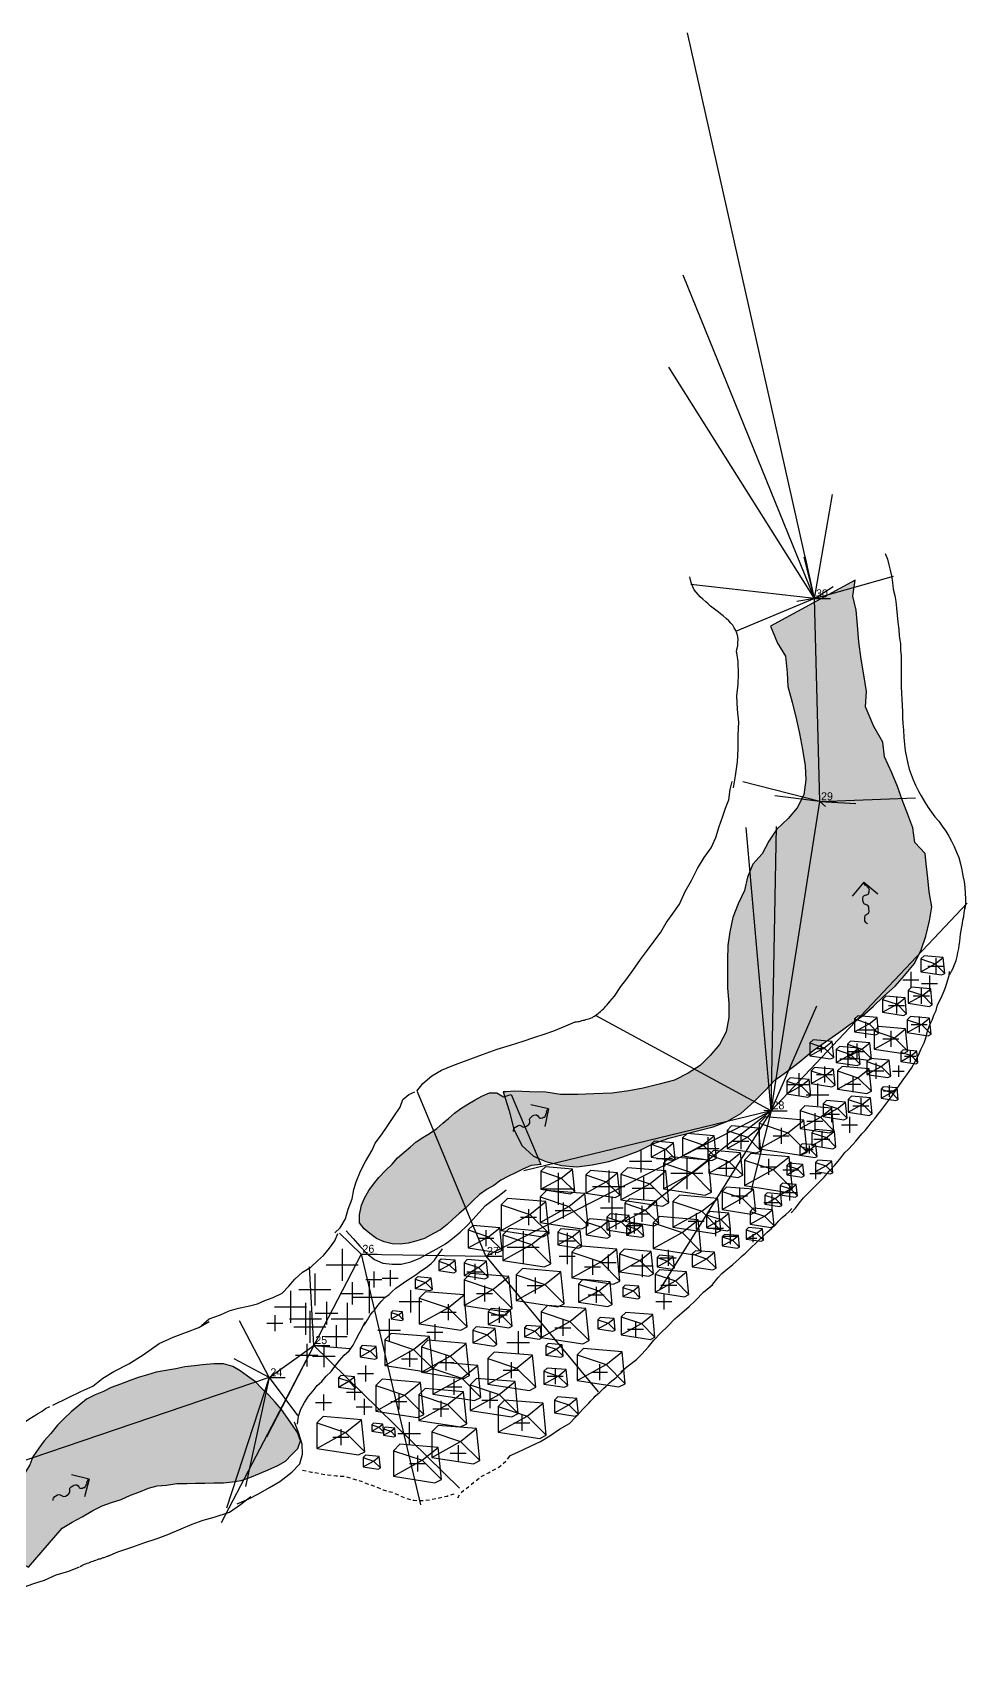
# Model space of a CAD drawing. Header units: millimetres. Extents: x -176 to 102, y -58 to 61.
# Drawn here: x 66.6 to 101.7, y -0.9 to 60.5 of the extents above; entities that cross this region are included whole.
import ezdxf

# ---------------------------------------------------------------- set-up
doc = ezdxf.new("R2010")
doc.units = ezdxf.units.MM
doc.header["$LTSCALE"] = 0.2
for name, pattern in [('A_water', [0]), ('L_WALL', [0]), ('L_WALL-PRESUMED', [1, 0.7, -0.3])]:
    doc.linetypes.add(name, pattern=pattern)
for name, color, linetype in [('LEG', 1, 'Continuous'), ('SCRAP_0', 7, 'Continuous'), ('SPLAY', 2, 'Continuous'), ('STATION', 3, 'Continuous')]:
    doc.layers.add(name, color=color, linetype=linetype)
doc.styles.add('DejaVu', font='Sans Serif.ttf')
doc.linetypes.add('L_PIT', pattern='A,0.5,["|",DejaVu,S=0.65,R=0,X=-1,Y=0.2],0.5', length=1)

# ---------------------------------------------------------------- blocks, each defined once
blk = doc.blocks.new('B_ice')
at = {"color": 7}
for p, q in [((-0.25, 0), (0.25, 0)), ((0, 0.25), (0, -0.25))]:
    blk.add_line(p, q, dxfattribs=at)
blk = doc.blocks.new('B_water-flow')
at = {"color": 150}
for q in [(-0.2, 0.3), (0.2, 0.3)]:
    blk.add_line((0, 0.5), q, dxfattribs=at)
for points in [[(0, 0.15), (-0.02, 0.16), (-0.03, 0.17), (-0.04, 0.2), (-0.04, 0.23), (-0.04, 0.25), (-0.03, 0.28), (-0.02, 0.29), (0, 0.3)], [(0.08, 0.38), (0.07, 0.39), (0.06, 0.41), (0.05, 0.42), (0.04, 0.44), (0.02, 0.45), (0.01, 0.47), (0, 0.48), (0, 0.5)], [(0, 0.3), (0.02, 0.3), (0.03, 0.3), (0.05, 0.31), (0.06, 0.32), (0.06, 0.33), (0.07, 0.34), (0.07, 0.36), (0.08, 0.38)], [(0, -0.15), (-0.02, -0.14), (-0.03, -0.13), (-0.04, -0.1), (-0.04, -0.08), (-0.04, -0.05), (-0.03, -0.02), (-0.02, -0.01), (0, 0)], [(0, 0), (0.02, 0.01), (0.03, 0.02), (0.04, 0.05), (0.04, 0.08), (0.04, 0.1), (0.03, 0.13), (0.02, 0.14), (0, 0.15)]]:
    blk.add_lwpolyline(points, dxfattribs=at)
blk = doc.blocks.new('B_blocks')
at = {"color": 30}
for p, q in [((-0.25, 0.3), (-0.35, 0.2)), ((0.35, 0.25), (-0.25, 0.3)), ((-0.35, 0.2), (-0.35, -0.2)), ((-0.35, 0.2), (0.1, 0.05)), ((-0.35, -0.2), (0.1, 0.05)), ((0.1, 0.05), (0.35, 0.25)), ((0.1, 0.05), (0.4, -0.25)), ((0.4, -0.25), (0.35, 0.25)), ((-0.35, -0.2), (0.3, -0.3)), ((0.3, -0.3), (0.4, -0.25))]:
    blk.add_line(p, q, dxfattribs=at)

msp = doc.modelspace()

# ---------------------------------------------------------------- hatches: boundary and pattern name
at = {"layer": 'SCRAP_0', "linetype": 'A_water'}
for points in [[(84.27, 20.82), (84.49, 20.11), (84.66, 19.42), (84.97, 18.81), (85.4, 18.41), (85.87, 18.2), (86.47, 18.06), (87.03, 18), (87.6, 18.08), (88.22, 18.21), (88.75, 18.38), (89.33, 18.59), (89.88, 18.87), (90.47, 19.08), (91.01, 19.22), (91.55, 19.35), (92.14, 19.5), (92.65, 19.71), (93.17, 20), (93.67, 20.45), (94.08, 20.87), (94.45, 21.26), (94.89, 21.57), (95.36, 21.93), (95.89, 22.37), (96.85, 23.04), (97.27, 23.36), (97.72, 23.66), (98.14, 24.02), (98.53, 24.41), (98.96, 24.78), (99.31, 25.18), (99.68, 25.63), (99.93, 26.14), (100.11, 26.66), (100.24, 27.23), (100.33, 27.75), (100.23, 28.32), (100.18, 28.83), (100.12, 29.37), (100.08, 29.75), (99.7, 30.16), (99.62, 30.71), (99.44, 31.21), (99.22, 31.76), (99.05, 32.27), (98.84, 32.78), (98.56, 33.38), (98.5, 33.93), (98.16, 34.52), (97.85, 35.25), (97.88, 35.83), (97.78, 36.45), (97.69, 37.04), (97.6, 37.69), (97.55, 38.31), (97.5, 38.88), (97.37, 39.4), (97.46, 40), (94.29, 38.28), (94.55, 37.64), (94.85, 37.15), (94.91, 36.53), (94.94, 36.02), (95.1, 35.43), (95.26, 34.77), (95.37, 34.25), (95.49, 33.65), (95.59, 33.04), (95.61, 32.52), (95.53, 31.95), (95.29, 31.46), (94.95, 31.06), (94.52, 30.67), (94.22, 30.21), (93.97, 29.74), (93.63, 29.36), (93.43, 28.87), (93.31, 28.37), (93.08, 27.87), (92.87, 27.36), (92.76, 26.82), (92.69, 26.3), (92.67, 25.75), (92.68, 25.23), (92.68, 24.71), (92.72, 24.14), (92.72, 23.61), (92.62, 23.07), (92.38, 22.59), (92.02, 22.18), (91.65, 21.8), (91.2, 21.52), (90.69, 21.26), (90.11, 21.1), (89.51, 20.95), (88.97, 20.86), (88.35, 20.77), (87.67, 20.74), (87.06, 20.72), (86.42, 20.72), (85.86, 20.8), (85.25, 20.82), (84.69, 20.84), (84.38, 20.82), (84.27, 20.82)], [(85.68, 18.09), (85.32, 18.05), (85, 17.92), (84.75, 17.79), (84.44, 17.64), (84.18, 17.5), (83.92, 17.31), (83.67, 17.17), (83.38, 16.97), (83.12, 16.72), (82.87, 16.47), (82.61, 16.26), (82.38, 16.04), (82.17, 15.84), (81.92, 15.64), (81.65, 15.5), (81.32, 15.32), (80.99, 15.22), (80.71, 15.14), (80.41, 15.1), (80.1, 15.12), (79.8, 15.19), (79.52, 15.32), (79.27, 15.5), (79.06, 15.68), (78.88, 15.9), (78.88, 16.21), (78.96, 16.57), (79.07, 16.83), (79.23, 17.12), (79.41, 17.36), (79.6, 17.61), (79.85, 17.87), (80.1, 18.1), (80.31, 18.34), (80.56, 18.56), (80.79, 18.75), (81, 18.94), (81.25, 19.1), (81.51, 19.26), (81.78, 19.44), (82, 19.64), (82.21, 19.82), (82.44, 20.02), (82.68, 20.19), (82.94, 20.36), (83.21, 20.52), (83.47, 20.65), (83.75, 20.78), (84.03, 20.78), (84.28, 20.63), (84.56, 20.72), (85.68, 18.09)], [(66.47, 2.99), (67.74, 4.45), (68.11, 4.68), (68.49, 4.88), (68.88, 5.12), (69.24, 5.29), (69.58, 5.42), (69.94, 5.53), (70.29, 5.69), (70.61, 5.81), (70.97, 5.96), (71.3, 6.04), (71.65, 6.07), (72.03, 6.13), (72.42, 6.13), (72.73, 6.14), (73.08, 6.14), (73.42, 6.16), (73.78, 6.16), (74.12, 6.19), (74.45, 6.24), (74.77, 6.35), (75.13, 6.51), (75.46, 6.64), (75.82, 6.8), (76.11, 6.97), (76.33, 7.21), (76.57, 7.44), (76.67, 7.73), (76.55, 8.04), (76.37, 8.32), (75.96, 8.9), (75.72, 9.18), (75.47, 9.45), (75.21, 9.71), (74.98, 9.94), (74.68, 10.15), (74.41, 10.35), (74.13, 10.52), (73.78, 10.62), (73.42, 10.62), (73, 10.58), (72.69, 10.54), (72.33, 10.5), (71.99, 10.43), (71.62, 10.37), (71.26, 10.3), (70.93, 10.21), (70.58, 10.11), (70.24, 9.98), (69.92, 9.86), (69.57, 9.73), (69.28, 9.58), (68.97, 9.46), (68.65, 9.29), (68.36, 9.06), (68.07, 8.82), (67.81, 8.57), (67.56, 8.32), (67.31, 8.01), (67.06, 7.73), (66.86, 7.45), (66.64, 7.13), (66.52, 6.83), (66.35, 6.54), (66.22, 6.2), (66.1, 5.87), (65.98, 5.53), (65.85, 5.22), (65.71, 4.87), (65.55, 4.59), (65.37, 4.33), (65.17, 4.09), (64.99, 3.82), (66.47, 2.99)]]:
    msp.add_hatch(color=1, dxfattribs=at).paths.add_polyline_path(points)

# ---------------------------------------------------------------- linework, layer by layer
at = {"layer": 'LEG'}
for p, q in [((96.13, 31.7, -1), (95.94, 39.31, -1)), ((94.31, 20.11, -1), (96.13, 31.7, -1)), ((83.61, 14.65, -1), (94.31, 20.11, -1)), ((78.94, 14.73, -1), (77.17, 11.31, -1)), ((78.94, 14.73, -1), (83.61, 14.65, -1)), ((75.49, 10.1, -1), (77.17, 11.31, -1)), ((75.49, 10.1, -1), (64.06, 6.22, -1))]:
    msp.add_line(p, q, dxfattribs=at)
at = {"layer": 'SCRAP_0', "color": 10, "linetype": 'L_wall', "elevation": 31, "flags": 128}
for points in [[(98.58, 41), (98.67, 40.79), (98.72, 40.58), (98.77, 40.38), (98.82, 40.16), (98.86, 39.92), (98.89, 39.67), (98.95, 39.43), (98.98, 39.2), (99.01, 38.95), (99.04, 38.69), (99.06, 38.43), (99.1, 38.15), (99.11, 37.91), (99.16, 37.62), (99.16, 37.38), (99.18, 37.17), (99.19, 36.92), (99.18, 36.71), (99.19, 36.51), (99.19, 36.26), (99.19, 36.02), (99.2, 35.75), (99.21, 35.53), (99.22, 35.31), (99.23, 35.05), (99.24, 34.84), (99.25, 34.63), (99.27, 34.38), (99.29, 34.1), (99.31, 33.85), (99.34, 33.6), (99.38, 33.36), (99.43, 33.13), (99.48, 32.92), (99.56, 32.72), (99.64, 32.52), (99.72, 32.32), (99.83, 32.09), (99.93, 31.92), (100.07, 31.68), (100.19, 31.48), (100.32, 31.3), (100.45, 31.13), (100.6, 30.96), (100.72, 30.78), (100.86, 30.59), (100.97, 30.4), (101.07, 30.22), (101.17, 30.02), (101.26, 29.8), (101.34, 29.6), (101.41, 29.37), (101.46, 29.14), (101.5, 28.92), (101.54, 28.71), (101.57, 28.48), (101.58, 28.27), (101.59, 28.05), (101.59, 27.84), (101.56, 27.64)], [(93.01, 37.3), (93.03, 37.41), (93.06, 37.54), (93.06, 37.66), (93.07, 37.78), (93.06, 37.89), (93.03, 38.01), (92.99, 38.11), (92.93, 38.21), (92.87, 38.31), (92.8, 38.39), (92.72, 38.48), (92.62, 38.57), (92.51, 38.66), (92.41, 38.74), (92.33, 38.81), (92.24, 38.88), (92.14, 38.95), (92.04, 39.03), (91.95, 39.11), (91.86, 39.19), (91.75, 39.29), (91.65, 39.38), (91.58, 39.46), (91.5, 39.55), (91.43, 39.64), (91.37, 39.75), (91.32, 39.88), (91.29, 40), (91.26, 40.13)], [(92.9, 32.22), (92.97, 32.66), (93.05, 33.19), (93.08, 33.68), (93.08, 34.19), (93.1, 34.68), (93.05, 35.15), (93.02, 35.66), (93.07, 36.1), (93.09, 36.48), (93.07, 36.95), (93.01, 37.35)], [(88.18, 24.1), (88.44, 24.41), (88.68, 24.77), (88.9, 25.06), (89.12, 25.37), (89.41, 25.78), (89.64, 26.08), (89.93, 26.47), (90.18, 26.81), (90.38, 27.15), (90.6, 27.47), (90.87, 27.85), (91.09, 28.33), (91.33, 28.74), (91.55, 29.19), (91.8, 29.6), (92.06, 29.97), (92.24, 30.35), (92.36, 30.77), (92.49, 31.11), (92.6, 31.45), (92.72, 31.76), (92.78, 32.15), (92.85, 32.45)], [(101.01, 25.22), (101.07, 25.34), (101.13, 25.46), (101.18, 25.59), (101.24, 25.74), (101.28, 25.89), (101.31, 26.04), (101.34, 26.19), (101.36, 26.32), (101.38, 26.46), (101.4, 26.6), (101.41, 26.73), (101.43, 26.87), (101.46, 27), (101.48, 27.13), (101.5, 27.26), (101.53, 27.39), (101.54, 27.54), (101.57, 27.67), (101.58, 27.81)], [(95.06, 16.28), (95.22, 16.46), (95.36, 16.64), (95.52, 16.84), (95.74, 17.05), (95.92, 17.24), (96.14, 17.46), (96.3, 17.62), (96.49, 17.84), (96.69, 18.06), (96.89, 18.29), (97.07, 18.54), (97.2, 18.66), (97.37, 18.84), (97.49, 18.97), (97.6, 19.11), (97.71, 19.24), (97.83, 19.37), (97.99, 19.55), (98.1, 19.7), (98.21, 19.83), (98.31, 19.97), (98.42, 20.1), (98.61, 20.35), (98.76, 20.55), (98.86, 20.69), (99, 20.89), (99.13, 21.09), (99.29, 21.3), (99.4, 21.45), (99.57, 21.7), (99.71, 21.96), (99.84, 22.19), (99.94, 22.43), (100.05, 22.66), (100.12, 22.88), (100.17, 23.09), (100.25, 23.3), (100.34, 23.5), (100.41, 23.69), (100.49, 23.87), (100.55, 24.08), (100.63, 24.24), (100.72, 24.43), (100.8, 24.6), (100.86, 24.77), (100.92, 24.98), (100.98, 25.18), (100.99, 25.33)], [(86.97, 23.44), (87.01, 23.44), (87.06, 23.46), (87.11, 23.46), (87.17, 23.47), (87.22, 23.49), (87.27, 23.5), (87.32, 23.51), (87.37, 23.53), (87.42, 23.54), (87.47, 23.56), (87.52, 23.57), (87.56, 23.59), (87.61, 23.61), (87.65, 23.64), (87.69, 23.66), (87.74, 23.69), (87.78, 23.72), (87.82, 23.75), (87.86, 23.79), (87.91, 23.83), (87.94, 23.86), (87.98, 23.89), (88.02, 23.93), (88.06, 23.97), (88.09, 24.01), (88.13, 24.04), (88.16, 24.08), (88.19, 24.12), (88.23, 24.15), (88.26, 24.19)], [(81.03, 20.84), (81.26, 21.13), (81.59, 21.42), (81.95, 21.63), (82.38, 21.8), (82.91, 22), (83.49, 22.22), (84.04, 22.42), (84.54, 22.57), (85.01, 22.72), (85.41, 22.86), (85.8, 22.98), (86.16, 23.1), (86.62, 23.29), (86.97, 23.44)], [(77.95, 15.53), (78.16, 15.72), (78.36, 16.05), (78.45, 16.42), (78.6, 16.81), (78.67, 17.16), (78.76, 17.44), (78.92, 17.84), (79.1, 18.21), (79.35, 18.63), (79.47, 18.89), (79.7, 19.21), (79.92, 19.52), (80.17, 19.89), (80.4, 20.24), (80.51, 20.53), (80.73, 20.72), (80.96, 20.82)], [(92.01, 13.48), (92.13, 13.61), (92.23, 13.73), (92.33, 13.86), (92.46, 14), (92.61, 14.13), (92.74, 14.23), (92.87, 14.34), (93, 14.45), (93.11, 14.56), (93.23, 14.67), (93.35, 14.77), (93.48, 14.89), (93.59, 15.01), (93.73, 15.13), (93.88, 15.28), (94, 15.39), (94.16, 15.55), (94.32, 15.69), (94.47, 15.83), (94.59, 15.97), (94.72, 16.1), (94.86, 16.22), (94.99, 16.33), (95.09, 16.44)], [(72.96, 12.06), (73.25, 12.31), (73.67, 12.46), (73.99, 12.61), (74.35, 12.71), (74.71, 12.78), (75.06, 12.87), (75.33, 12.99), (75.65, 13.1), (75.98, 13.27), (76.23, 13.53), (76.46, 13.79), (76.74, 14.05), (77.05, 14.24), (77.31, 14.48), (77.53, 14.68), (77.76, 14.95), (77.95, 15.23), (78.07, 15.51)], [(79.05, 12.07), (79.18, 12.27), (79.28, 12.44), (79.38, 12.57), (79.48, 12.68), (79.57, 12.81), (79.69, 12.95), (79.83, 13.1), (79.99, 13.22), (80.1, 13.33), (80.24, 13.45), (80.37, 13.54), (80.53, 13.65), (80.69, 13.77), (80.85, 13.87), (81.01, 13.97), (81.17, 14.09), (81.3, 14.18), (81.43, 14.27), (81.57, 14.38), (81.69, 14.51), (81.79, 14.66), (81.9, 14.8), (81.99, 14.93)], [(88.67, 10.32), (88.9, 10.51), (89.26, 10.78), (89.46, 10.98), (89.71, 11.26), (89.91, 11.51), (90.18, 11.78), (90.42, 12.02), (90.7, 12.3), (90.96, 12.53), (91.24, 12.77), (91.47, 12.99), (91.78, 13.3), (92.12, 13.59)], [(67.38, 9.07), (67.97, 9.35), (68.43, 9.58), (68.89, 9.78), (69.26, 10.08), (69.67, 10.33), (70.23, 10.62), (70.77, 10.95), (71.37, 11.38), (71.9, 11.62), (72.39, 11.8), (72.86, 11.98), (73.24, 12.21)], [(76.55, 8.36), (76.59, 8.65), (76.68, 8.92), (76.82, 9.17), (76.97, 9.41), (77.14, 9.61), (77.29, 9.8), (77.47, 9.96), (77.63, 10.15), (77.82, 10.33), (77.96, 10.52), (78.13, 10.74), (78.31, 10.94), (78.49, 11.11), (78.64, 11.32), (78.76, 11.54), (78.87, 11.76), (78.98, 11.96), (79.09, 12.19)], [(87.48, 9.14), (87.54, 9.22), (87.6, 9.28), (87.66, 9.34), (87.72, 9.41), (87.81, 9.49), (87.89, 9.56), (87.98, 9.64), (88.04, 9.7), (88.11, 9.77), (88.2, 9.85), (88.25, 9.9), (88.34, 9.98), (88.44, 10.06), (88.52, 10.13), (88.59, 10.19), (88.65, 10.25), (88.71, 10.3), (88.74, 10.34)], [(61.46, 6.8), (61.7, 6.86), (61.96, 6.94), (62.18, 7.01), (62.38, 7.04), (62.59, 7.09), (62.77, 7.13), (62.95, 7.17), (63.12, 7.22), (63.31, 7.29), (63.52, 7.34), (63.73, 7.41), (63.91, 7.46), (64.12, 7.53), (64.32, 7.58), (64.54, 7.64), (64.71, 7.69), (64.9, 7.77), (65.07, 7.83), (65.23, 7.91), (65.41, 7.99), (65.61, 8.08), (65.8, 8.18), (65.98, 8.25), (66.17, 8.34), (66.32, 8.43), (66.49, 8.54), (66.65, 8.64), (66.81, 8.74), (66.98, 8.84), (67.11, 8.94), (67.27, 9.02)], [(84.5, 7.17), (84.81, 7.3), (85.29, 7.53), (85.67, 7.7), (86.01, 7.92), (86.38, 8.17), (86.75, 8.38), (87, 8.64), (87.27, 8.93), (87.52, 9.18)], [(74.29, 5.37), (74.73, 5.56), (75.09, 5.74), (75.51, 5.98), (75.89, 6.21), (76.34, 6.56), (76.64, 6.87), (76.74, 7.23), (76.73, 7.6), (76.59, 8.04), (76.44, 8.43)], [(69.45, 3.41), (69.82, 3.57), (70.38, 3.75), (70.79, 3.9), (71.29, 4.07), (71.69, 4.22), (72.19, 4.43), (72.61, 4.6), (73.02, 4.75), (73.43, 4.87), (74.01, 5.05), (74.42, 5.34), (74.81, 5.64)], [(68.41, 3.02), (68.47, 3.05), (68.52, 3.08), (68.57, 3.1), (68.62, 3.12), (68.67, 3.14), (68.73, 3.16), (68.78, 3.18), (68.83, 3.2), (68.9, 3.22), (68.95, 3.24), (69, 3.26), (69.06, 3.28), (69.11, 3.3), (69.17, 3.31), (69.22, 3.33), (69.27, 3.35), (69.31, 3.36), (69.37, 3.38), (69.42, 3.4), (69.48, 3.42), (69.5, 3.43)], [(58.04, -0.91), (58.45, -0.79), (58.85, -0.62), (59.25, -0.43), (59.65, -0.23), (60.05, 0.02), (60.37, 0.17), (60.78, 0.34), (61.2, 0.51), (61.63, 0.7), (62.1, 0.84), (62.45, 0.98), (62.85, 1.11), (63.27, 1.25), (63.66, 1.38), (64.09, 1.48), (64.55, 1.6), (64.99, 1.78), (65.47, 1.96), (65.88, 2.1), (66.32, 2.25), (66.67, 2.38), (67.07, 2.51), (67.51, 2.71), (67.98, 2.84), (68.38, 3)]]:
    msp.add_lwpolyline(points, dxfattribs=at)
at = {"layer": 'SCRAP_0', "color": 1, "linetype": 'A_water', "elevation": 7, "flags": 128}
for points in [[(84.27, 20.82), (84.49, 20.11), (84.66, 19.42), (84.97, 18.81), (85.4, 18.41), (85.87, 18.2), (86.47, 18.06), (87.03, 18), (87.6, 18.08), (88.22, 18.21), (88.75, 18.38), (89.33, 18.59), (89.88, 18.87), (90.47, 19.08), (91.01, 19.22), (91.55, 19.35), (92.14, 19.5), (92.65, 19.71), (93.17, 20), (93.67, 20.45), (94.08, 20.87), (94.45, 21.26), (94.89, 21.57), (95.36, 21.93), (95.89, 22.37), (96.85, 23.04), (97.27, 23.36), (97.72, 23.66), (98.14, 24.02), (98.53, 24.41), (98.96, 24.78), (99.31, 25.18), (99.68, 25.63), (99.93, 26.14), (100.11, 26.66), (100.24, 27.23), (100.33, 27.75), (100.23, 28.32), (100.18, 28.83), (100.12, 29.37), (100.08, 29.75), (99.7, 30.16), (99.62, 30.71), (99.44, 31.21), (99.22, 31.76), (99.05, 32.27), (98.84, 32.78), (98.56, 33.38), (98.5, 33.93), (98.16, 34.52), (97.85, 35.25), (97.88, 35.83), (97.78, 36.45), (97.69, 37.04), (97.6, 37.69), (97.55, 38.31), (97.5, 38.88), (97.37, 39.4), (97.46, 40), (94.29, 38.28), (94.55, 37.64), (94.85, 37.15), (94.91, 36.53), (94.94, 36.02), (95.1, 35.43), (95.26, 34.77), (95.37, 34.25), (95.49, 33.65), (95.59, 33.04), (95.61, 32.52), (95.53, 31.95), (95.29, 31.46), (94.95, 31.06), (94.52, 30.67), (94.22, 30.21), (93.97, 29.74), (93.63, 29.36), (93.43, 28.87), (93.31, 28.37), (93.08, 27.87), (92.87, 27.36), (92.76, 26.82), (92.69, 26.3), (92.67, 25.75), (92.68, 25.23), (92.68, 24.71), (92.72, 24.14), (92.72, 23.61), (92.62, 23.07), (92.38, 22.59), (92.02, 22.18), (91.65, 21.8), (91.2, 21.52), (90.69, 21.26), (90.11, 21.1), (89.51, 20.95), (88.97, 20.86), (88.35, 20.77), (87.67, 20.74), (87.06, 20.72), (86.42, 20.72), (85.86, 20.8), (85.25, 20.82), (84.69, 20.84), (84.38, 20.82), (84.27, 20.82)], [(85.68, 18.09), (85.32, 18.05), (85, 17.92), (84.75, 17.79), (84.44, 17.64), (84.18, 17.5), (83.92, 17.31), (83.67, 17.17), (83.38, 16.97), (83.12, 16.72), (82.87, 16.47), (82.61, 16.26), (82.38, 16.04), (82.17, 15.84), (81.92, 15.64), (81.65, 15.5), (81.32, 15.32), (80.99, 15.22), (80.71, 15.14), (80.41, 15.1), (80.1, 15.12), (79.8, 15.19), (79.52, 15.32), (79.27, 15.5), (79.06, 15.68), (78.88, 15.9), (78.88, 16.21), (78.96, 16.57), (79.07, 16.83), (79.23, 17.12), (79.41, 17.36), (79.6, 17.61), (79.85, 17.87), (80.1, 18.1), (80.31, 18.34), (80.56, 18.56), (80.79, 18.75), (81, 18.94), (81.25, 19.1), (81.51, 19.26), (81.78, 19.44), (82, 19.64), (82.21, 19.82), (82.44, 20.02), (82.68, 20.19), (82.94, 20.36), (83.21, 20.52), (83.47, 20.65), (83.75, 20.78), (84.03, 20.78), (84.28, 20.63), (84.56, 20.72), (85.68, 18.09)], [(66.47, 2.99), (67.74, 4.45), (68.11, 4.68), (68.49, 4.88), (68.88, 5.12), (69.24, 5.29), (69.58, 5.42), (69.94, 5.53), (70.29, 5.69), (70.61, 5.81), (70.97, 5.96), (71.3, 6.04), (71.65, 6.07), (72.03, 6.13), (72.42, 6.13), (72.73, 6.14), (73.08, 6.14), (73.42, 6.16), (73.78, 6.16), (74.12, 6.19), (74.45, 6.24), (74.77, 6.35), (75.13, 6.51), (75.46, 6.64), (75.82, 6.8), (76.11, 6.97), (76.33, 7.21), (76.57, 7.44), (76.67, 7.73), (76.55, 8.04), (76.37, 8.32), (75.96, 8.9), (75.72, 9.18), (75.47, 9.45), (75.21, 9.71), (74.98, 9.94), (74.68, 10.15), (74.41, 10.35), (74.13, 10.52), (73.78, 10.62), (73.42, 10.62), (73, 10.58), (72.69, 10.54), (72.33, 10.5), (71.99, 10.43), (71.62, 10.37), (71.26, 10.3), (70.93, 10.21), (70.58, 10.11), (70.24, 9.98), (69.92, 9.86), (69.57, 9.73), (69.28, 9.58), (68.97, 9.46), (68.65, 9.29), (68.36, 9.06), (68.07, 8.82), (67.81, 8.57), (67.56, 8.32), (67.31, 8.01), (67.06, 7.73), (66.86, 7.45), (66.64, 7.13), (66.52, 6.83), (66.35, 6.54), (66.22, 6.2), (66.1, 5.87), (65.98, 5.53), (65.85, 5.22), (65.71, 4.87), (65.55, 4.59), (65.37, 4.33), (65.17, 4.09), (64.99, 3.82), (66.47, 2.99)]]:
    msp.add_lwpolyline(points, close=True, dxfattribs=at)
at = {"layer": 'SCRAP_0', "color": 210, "linetype": 'L_pit', "elevation": 1, "flags": 128}
msp.add_lwpolyline([(78.38, 15.6), (78.64, 15.32), (78.89, 15.03), (79.15, 14.75), (79.44, 14.53), (79.76, 14.39), (80.1, 14.35), (80.44, 14.36), (80.8, 14.44), (81.14, 14.58), (81.46, 14.75), (81.78, 14.93), (82.1, 15.12), (82.37, 15.32), (82.65, 15.55), (82.89, 15.78), (83.13, 16.03), (83.37, 16.29), (83.6, 16.55), (83.85, 16.74), (84.12, 16.93), (84.38, 17.14)], dxfattribs=at)
at = {"layer": 'SCRAP_0', "color": 10, "linetype": 'L_wall-presumed', "elevation": 1, "flags": 128}
for points in [[(82.56, 5.59), (82.68, 5.79), (82.96, 6.01), (83.22, 6.22), (83.47, 6.41), (83.71, 6.53), (83.91, 6.64), (84.1, 6.74), (84.25, 6.87), (84.4, 7), (84.53, 7.17)], [(76.74, 6.63), (77.08, 6.56), (77.41, 6.5), (77.69, 6.45), (78, 6.42), (78.32, 6.4), (78.63, 6.31), (78.94, 6.22), (79.23, 6.1), (79.52, 6), (79.77, 5.89), (80.1, 5.8), (80.36, 5.69), (80.6, 5.58), (80.92, 5.5), (81.21, 5.49), (81.57, 5.53), (81.87, 5.59), (82.16, 5.66), (82.44, 5.75)]]:
    msp.add_lwpolyline(points, dxfattribs=at)
at = {"layer": 'SPLAY'}
for p, q in [((95.94, 39.31, -1), (91.18, 60.53, -1)), ((95.94, 39.31, -1), (91.01, 51.44, -1)), ((95.94, 39.31, -1), (90.47, 47.99, -1)), ((95.94, 39.31, -1), (96.61, 43.22, -1)), ((95.94, 39.31, -1), (95.55, 40.87, -1)), ((95.94, 39.31, -1), (95.58, 40.9, -1)), ((95.94, 39.31, -1), (98.9, 40.15, -1)), ((95.94, 39.31, -1), (91.3, 39.84, -1)), ((95.94, 39.31, -1), (96.64, 39.76, -1)), ((95.94, 39.31, -1), (92.97, 38.08, -1)), ((95.94, 39.31, -1), (95.27, 39.2, -1)), ((96.13, 31.7, -1), (93.25, 32.44, -1)), ((96.13, 31.7, -1), (94.45, 31.92, -1)), ((96.13, 31.7, -1), (99.72, 31.84, -1)), ((96.13, 31.7, -1), (97.48, 31.63, -1)), ((96.13, 31.7, -1), (96.35, 31.51, -1)), ((94.31, 20.11, -1), (93.38, 30.73, -1)), ((94.31, 20.11, -1), (94.51, 30.77, -1)), ((94.31, 20.11, -1), (101.66, 27.89, -1)), ((94.31, 20.11, -1), (96.02, 24.04, -1)), ((94.31, 20.11, -1), (87.75, 23.67, -1)), ((83.61, 14.65, -1), (81.05, 20.82, -1)), ((94.31, 20.11, -1), (85.04, 17.86, -1)), ((94.31, 20.11, -1), (89.71, 16.51, -1)), ((94.31, 20.11, -1), (90.13, 13.39, -1)), ((94.31, 20.11, -1), (93.56, 17.14, -1)), ((94.31, 20.11, -1), (94.04, 20.12, -1)), ((78.94, 14.73, -1), (78.13, 15.52, -1)), ((77.17, 11.31, -1), (77.01, 14.25, -1)), ((78.94, 14.73, -1), (81.17, 5.33, -1)), ((83.61, 14.65, -1), (87.82, 9.57, -1)), ((75.49, 10.1, -1), (74.38, 12.23, -1)), ((77.17, 11.31, -1), (73.7, 4.66, -1)), ((77.17, 11.31, -1), (75.39, 7.87, -1)), ((77.17, 11.31, -1), (77.1, 11.25, -1)), ((77.17, 11.31, -1), (82.63, 5.95, -1)), ((77.17, 11.31, -1), (78.52, 11.19, -1)), ((75.49, 10.1, -1), (74.18, 10.81, -1)), ((75.49, 10.1, -1), (73.89, 5.2, -1)), ((75.49, 10.1, -1), (74.61, 6.02, -1)), ((75.49, 10.1, -1), (76.56, 8.68, -1))]:
    msp.add_line(p, q, dxfattribs=at)
at = {"layer": 'STATION'}
for p, q in [((95.94, 39.31, -1), (96.54, 39.31, -1)), ((96.13, 31.7, -1), (96.73, 31.7, -1)), ((94.31, 20.11, -1), (94.91, 20.11, -1)), ((78.94, 14.73, -1), (79.54, 14.73, -1)), ((83.61, 14.65, -1), (84.21, 14.65, -1)), ((77.17, 11.31, -1), (77.77, 11.31, -1)), ((75.49, 10.1, -1), (76.09, 10.1, -1))]:
    msp.add_line(p, q, dxfattribs=at)

# ---------------------------------------------------------------- block references
at = {"layer": 'SCRAP_0'}
for name, p, xscale, yscale, rotation in [('B_water-flow', (97.9, 27.48, 1), 2.4, 2.4, 5.63), ('B_blocks', (100.34, 25.56, 1), 1.2, 1.2, 360), ('B_ice', (100.48, 25.53, 1), 1.2, 1.2, 360), ('B_ice', (99.55, 25.02, 1), 1.2, 1.2, 360), ('B_blocks', (99.87, 24.38, 1), 1.2, 1.2, 360), ('B_ice', (99.94, 24.42, 1), 1.2, 1.2, 360), ('B_ice', (100.25, 24.88, 1), 1.2, 1.2, 360), ('B_blocks', (98.91, 24.04, 1), 1.2, 1.2, 360), ('B_ice', (99.01, 24.05, 1), 1.2, 1.2, 360), ('B_blocks', (97.86, 23.31, 1), 1.2, 1.2, 360), ('B_ice', (97.85, 23.14, 1), 1.2, 1.2, 360), ('B_blocks', (99.83, 23.28, 1), 1.2, 1.2, 360), ('B_ice', (99.86, 23.34, 1), 1.2, 1.2, 360), ('B_blocks', (96.18, 22.41, 1), 1.2, 1.2, 360), ('B_blocks', (98.76, 22.76, 1), 1.69, 1.69, 360), ('B_ice', (98.8, 22.81, 1), 1.2, 1.2, 360), ('B_ice', (96.19, 22.44, 1), 0.6, 0.6, 360), ('B_blocks', (97.17, 22.16, 1), 1.2, 1.2, 360), ('B_ice', (97.19, 22.05, 1), 1.2, 1.2, 360), ('B_blocks', (97.59, 22.36, 1), 1.2, 1.2, 360), ('B_ice', (97.52, 22.33, 1), 1.2, 1.2, 360), ('B_blocks', (99.47, 22.13, 1), 0.86, 0.86, 360), ('B_ice', (99.52, 22.15, 1), 0.86, 0.86, 360), ('B_ice', (95.35, 21.09, 1), 1.69, 1.69, 360), ('B_blocks', (96.23, 21.37, 1), 1.2, 1.2, 360), ('B_ice', (96.31, 21.47, 1), 1.2, 1.2, 360), ('B_blocks', (97.39, 21.26, 1), 1.69, 1.69, 360), ('B_blocks', (98.32, 21.71, 1), 1.2, 1.2, 360), ('B_ice', (98.23, 21.6, 1), 1.2, 1.2, 360), ('B_ice', (99.08, 21.59, 1), 0.86, 0.86, 360), ('B_blocks', (95.32, 20.98, 1), 1.2, 1.2, 360), ('B_ice', (96.05, 20.71, 1), 1.69, 1.69, 360), ('B_ice', (97.37, 21.1, 1), 1.2, 1.2, 360), ('B_blocks', (98.73, 20.75, 1), 0.86, 0.86, 360), ('B_ice', (98.74, 20.85, 1), 0.86, 0.86, 360), ('B_water-flow', (84.96, 19.53, 1), 2.4, 2.4, 303.06), ('B_blocks', (95.99, 19.78, 1), 1.69, 1.69, 360), ('B_blocks', (96.68, 20.13, 1), 1.2, 1.2, 360), ('B_ice', (96.57, 19.98, 1), 1.2, 1.2, 360), ('B_blocks', (97.62, 20.29, 1), 1.2, 1.2, 360), ('B_ice', (97.67, 20.29, 1), 1.2, 1.2, 360), ('B_blocks', (94.7, 19.16, 1), 2.4, 2.4, 360), ('B_ice', (95.95, 19.72, 1), 1.2, 1.2, 360), ('B_ice', (97.25, 19.58, 1), 1.2, 1.2, 360), ('B_blocks', (91.58, 18.75, 1), 1.69, 1.69, 360), ('B_ice', (91.94, 18.69, 1), 1.69, 1.69, 360), ('B_blocks', (93.25, 19.03, 1), 1.69, 1.69, 360), ('B_ice', (93.18, 18.97, 1), 1.2, 1.2, 360), ('B_ice', (94.69, 19.17, 1), 1.2, 1.2, 360), ('B_blocks', (96.26, 19.04, 1), 1.2, 1.2, 360), ('B_ice', (96.21, 19.04, 1), 1.2, 1.2, 360), ('B_ice', (89.42, 18.22, 1), 1.69, 1.69, 360), ('B_blocks', (90.23, 18.61, 1), 1.2, 1.2, 360), ('B_ice', (90.31, 18.32, 1), 1.2, 1.2, 360), ('B_blocks', (92.57, 18.11, 1), 1.69, 1.69, 360), ('B_blocks', (94.15, 17.78, 1), 2.4, 2.4, 360), ('B_blocks', (95.69, 18.61, 1), 0.86, 0.86, 360), ('B_ice', (95.74, 18.65, 1), 0.6, 0.6, 360), ('B_blocks', (86.27, 17.5, 1), 1.69, 1.69, 360), ('B_blocks', (87.96, 17.36, 1), 1.69, 1.69, 360), ('B_ice', (88.22, 17.27, 1), 2.4, 2.4, 360), ('B_blocks', (89.52, 17.25, 1), 2.4, 2.4, 360), ('B_blocks', (91.12, 17.66, 1), 2.4, 2.4, 360), ('B_ice', (91.15, 17.77, 1), 2.4, 2.4, 360), ('B_ice', (92.63, 17.95, 1), 1.2, 1.2, 360), ('B_ice', (94.21, 18.01, 1), 1.2, 1.2, 360), ('B_ice', (95.05, 17.89, 1), 1.2, 1.2, 360), ('B_blocks', (95.2, 17.88, 1), 0.86, 0.86, 360), ('B_ice', (95.97, 17.76, 1), 0.86, 0.86, 360), ('B_blocks', (96.28, 18, 1), 0.86, 0.86, 360), ('B_ice', (86.33, 17.18, 1), 2.4, 2.4, 360), ('B_ice', (89.52, 17.21, 1), 1.69, 1.69, 360), ('B_blocks', (93.06, 16.74, 1), 1.69, 1.69, 360), ('B_ice', (93.13, 16.92, 1), 1.2, 1.2, 360), ('B_blocks', (94.95, 17.13, 1), 0.86, 0.86, 360), ('B_ice', (95, 17.04, 1), 1.2, 1.2, 360), ('B_blocks', (85.03, 16.1, 1), 2.4, 2.4, 360), ('B_blocks', (86.49, 16.4, 1), 2.4, 2.4, 360), ('B_ice', (86.51, 16.37, 1), 1.2, 1.2, 360), ('B_ice', (88.34, 16.47, 1), 1.69, 1.69, 360), ('B_blocks', (89.42, 16.3, 1), 1.69, 1.69, 360), ('B_blocks', (91.47, 16.22, 1), 2.4, 2.4, 360), ('B_ice', (94.34, 16.67, 1), 1.2, 1.2, 360), ('B_blocks', (94.37, 16.77, 1), 0.86, 0.86, 360), ('B_ice', (85.22, 16.12, 1), 1.2, 1.2, 360), ('B_blocks', (87.8, 15.69, 1), 1.2, 1.2, 360), ('B_blocks', (88.57, 15.88, 1), 1.2, 1.2, 360), ('B_ice', (88.49, 15.97, 1), 1.2, 1.2, 360), ('B_ice', (89.17, 15.81, 1), 1.2, 1.2, 360), ('B_ice', (89.46, 16.24, 1), 1.2, 1.2, 360), ('B_blocks', (90.73, 15.42, 1), 2.4, 2.4, 360), ('B_ice', (91.5, 15.97, 1), 1.2, 1.2, 360), ('B_blocks', (92.31, 15.97, 1), 1.2, 1.2, 360), ('B_ice', (92.23, 15.71, 1), 1.2, 1.2, 360), ('B_blocks', (93.94, 16.09, 1), 1.2, 1.2, 360), ('B_blocks', (83.55, 15.3, 1), 1.69, 1.69, 360), ('B_ice', (83.62, 15.33, 1), 1.2, 1.2, 360), ('B_blocks', (85.09, 14.97, 1), 2.4, 2.4, 360), ('B_ice', (85.01, 14.99, 1), 2.4, 2.4, 360), ('B_blocks', (86.73, 15.32, 1), 1.2, 1.2, 360), ('B_ice', (86.67, 15.23, 1), 1.2, 1.2, 360), ('B_blocks', (89.19, 15.62, 1), 0.86, 0.86, 360), ('B_ice', (92.77, 15.41, 1), 1.2, 1.2, 360), ('B_blocks', (92.78, 15.21, 1), 0.86, 0.86, 360), ('B_blocks', (93.68, 15.47, 1), 0.86, 0.86, 360), ('B_ice', (93.63, 15.33, 1), 0.6, 0.6, 360), ('B_ice', (78.23, 14.33, 1), 2.4, 2.4, 360), ('B_ice', (86.67, 14.65, 1), 1.2, 1.2, 360), ('B_blocks', (87.68, 14.32, 1), 2.4, 2.4, 360), ('B_blocks', (89.22, 14.41, 1), 1.69, 1.69, 360), ('B_ice', (90.45, 14.59, 1), 1.2, 1.2, 360), ('B_blocks', (91.77, 14.5, 1), 1.2, 1.2, 360), ('B_blocks', (82.16, 14.29, 1), 0.86, 0.86, 360), ('B_blocks', (83.22, 14.17, 1), 1.2, 1.2, 360), ('B_ice', (83.2, 14.07, 1), 1.2, 1.2, 360), ('B_blocks', (85.59, 13.47, 1), 2.4, 2.4, 360), ('B_ice', (87.61, 14.26, 1), 1.2, 1.2, 360), ('B_ice', (88.2, 14.42, 1), 1.2, 1.2, 360), ('B_ice', (89.47, 14.29, 1), 1.69, 1.69, 360), ('B_blocks', (90.55, 13.64, 1), 1.69, 1.69, 360), ('B_blocks', (90.34, 14.43, 1), 0.86, 0.86, 360), ('B_ice', (77.2, 13.41, 1), 2.4, 2.4, 360), ('B_ice', (78.6, 13.26, 1), 1.69, 1.69, 360), ('B_ice', (79.24, 13.12, 1), 2.4, 2.4, 360), ('B_ice', (79.42, 13.78, 1), 1.2, 1.2, 360), ('B_ice', (80.03, 13.83, 1), 1.2, 1.2, 360), ('B_blocks', (81.27, 13.62, 1), 0.86, 0.86, 360), ('B_blocks', (83.64, 13.29, 1), 2.4, 2.4, 360), ('B_ice', (83.56, 13.26, 1), 1.2, 1.2, 360), ('B_ice', (85.47, 13.56, 1), 1.2, 1.2, 360), ('B_blocks', (87.68, 13.27, 1), 1.69, 1.69, 360), ('B_blocks', (89.05, 13.31, 1), 0.86, 0.86, 360), ('B_ice', (90.48, 13.57, 1), 1.2, 1.2, 360), ('B_ice', (76.29, 12.75, 1), 2.4, 2.4, 360), ('B_ice', (76.86, 12.31, 1), 2.4, 2.4, 360), ('B_ice', (77.64, 12.52, 1), 1.69, 1.69, 360), ('B_ice', (80.79, 12.96, 1), 1.69, 1.69, 360), ('B_blocks', (81.96, 12.6, 1), 2.4, 2.4, 360), ('B_ice', (87.75, 13.2, 1), 1.2, 1.2, 360), ('B_ice', (90.29, 12.96, 1), 1.2, 1.2, 360), ('B_ice', (75.71, 12.14, 1), 1.2, 1.2, 360), ('B_ice', (77.02, 12.01, 1), 2.4, 2.4, 360), ('B_ice', (78.42, 12.3, 1), 2.4, 2.4, 360), ('B_ice', (79.99, 11.88, 1), 1.69, 1.69, 360), ('B_blocks', (80.28, 12.42, 1), 0.6, 0.6, 360), ('B_ice', (82.2, 12.56, 1), 1.2, 1.2, 360), ('B_blocks', (84.12, 12.33, 1), 1.2, 1.2, 360), ('B_ice', (84.11, 12.45, 1), 1.2, 1.2, 360), ('B_blocks', (86.53, 12.09, 1), 2.4, 2.4, 360), ('B_blocks', (88.12, 12.1, 1), 0.86, 0.86, 360), ('B_blocks', (89.28, 12.04, 1), 1.69, 1.69, 360), ('B_ice', (78, 11.64, 1), 1.69, 1.69, 360), ('B_blocks', (80.67, 11.04, 1), 2.4, 2.4, 360), ('B_ice', (81.7, 11.8, 1), 1.2, 1.2, 360), ('B_blocks', (83.55, 11.64, 1), 1.2, 1.2, 360), ('B_ice', (84.83, 11.42, 1), 1.69, 1.69, 360), ('B_blocks', (85.36, 11.8, 1), 0.86, 0.86, 360), ('B_ice', (86.5, 11.97, 1), 1.2, 1.2, 360), ('B_ice', (89.23, 11.92, 1), 1.2, 1.2, 360), ('B_ice', (76.9, 10.94, 1), 1.69, 1.69, 360), ('B_ice', (77.54, 10.91, 1), 1.69, 1.69, 360), ('B_blocks', (79.2, 11.05, 1), 0.86, 0.86, 360), ('B_ice', (80.76, 10.8, 1), 1.2, 1.2, 360), ('B_blocks', (82.04, 10.78, 1), 2.4, 2.4, 360), ('B_blocks', (84.53, 10.34, 1), 2.4, 2.4, 360), ('B_blocks', (86.17, 11.12, 1), 0.86, 0.86, 360), ('B_blocks', (87.88, 10.47, 1), 2.4, 2.4, 360), ('B_ice', (79.1, 10.26, 1), 1.2, 1.2, 360), ('B_blocks', (82.47, 9.96, 1), 2.4, 2.4, 360), ('B_ice', (82.12, 10.67, 1), 1.2, 1.2, 360), ('B_ice', (84.56, 10.38, 1), 1.2, 1.2, 360), ('B_blocks', (86.21, 10.1, 1), 1.2, 1.2, 360), ('B_ice', (86.22, 10.16, 1), 1.2, 1.2, 360), ('B_ice', (87.88, 10.31, 1), 1.2, 1.2, 360), ('B_blocks', (78.39, 9.92, 1), 0.86, 0.86, 360), ('B_ice', (78.69, 9.56, 1), 1.2, 1.2, 360), ('B_blocks', (80.33, 9.32, 1), 2.4, 2.4, 360), ('B_ice', (82.42, 9.75, 1), 1.2, 1.2, 360), ('B_blocks', (83.87, 9.35, 1), 2.4, 2.4, 360), ('B_ice', (77.53, 9.17, 1), 1.2, 1.2, 360), ('B_ice', (79.06, 9.01, 1), 1.2, 1.2, 360), ('B_ice', (80.36, 9.21, 1), 1.2, 1.2, 360), ('B_blocks', (81.94, 8.97, 1), 2.4, 2.4, 360), ('B_ice', (81.93, 8.93, 1), 1.2, 1.2, 360), ('B_ice', (83.76, 9.25, 1), 1.2, 1.2, 360), ('B_blocks', (84.92, 8.54, 1), 2.4, 2.4, 360), ('B_blocks', (86.61, 9.02, 1), 1.2, 1.2, 360), ('B_blocks', (78.12, 7.92, 1), 2.4, 2.4, 360), ('B_ice', (84.96, 8.4, 1), 1.2, 1.2, 360), ('B_ice', (78.18, 7.87, 1), 1.2, 1.2, 360), ('B_blocks', (79.55, 8.21, 1), 0.6, 0.6, 360), ('B_blocks', (79.99, 8.06, 1), 0.6, 0.6, 360), ('B_ice', (80.74, 8.01, 1), 1.69, 1.69, 360), ('B_blocks', (82.43, 7.59, 1), 2.4, 2.4, 360), ('B_blocks', (80.99, 6.88, 1), 2.4, 2.4, 360), ('B_ice', (82.58, 7.27, 1), 1.2, 1.2, 360), ('B_blocks', (79.32, 6.93, 1), 0.86, 0.86, 360), ('B_ice', (81.06, 6.88, 1), 1.2, 1.2, 360), ('B_water-flow', (67.71, 5.68, 1), 2.4, 2.4, 300.54)]:
    msp.add_blockref(name, p, dxfattribs=dict(at, xscale=xscale, yscale=yscale, rotation=rotation))

# ---------------------------------------------------------------- texts
at = {"layer": 'STATION'}
for s, p in [('30', (95.99, 39.36, -1)), ('29', (96.18, 31.75, -1)), ('28', (94.36, 20.16, -1)), ('26', (78.99, 14.78, -1)), ('27', (83.66, 14.7, -1)), ('25', (77.22, 11.36, -1)), ('24', (75.54, 10.15, -1))]:
    msp.add_text(s, height=0.3, dxfattribs=at).set_placement(p)

doc.saveas('drawing.dxf')
